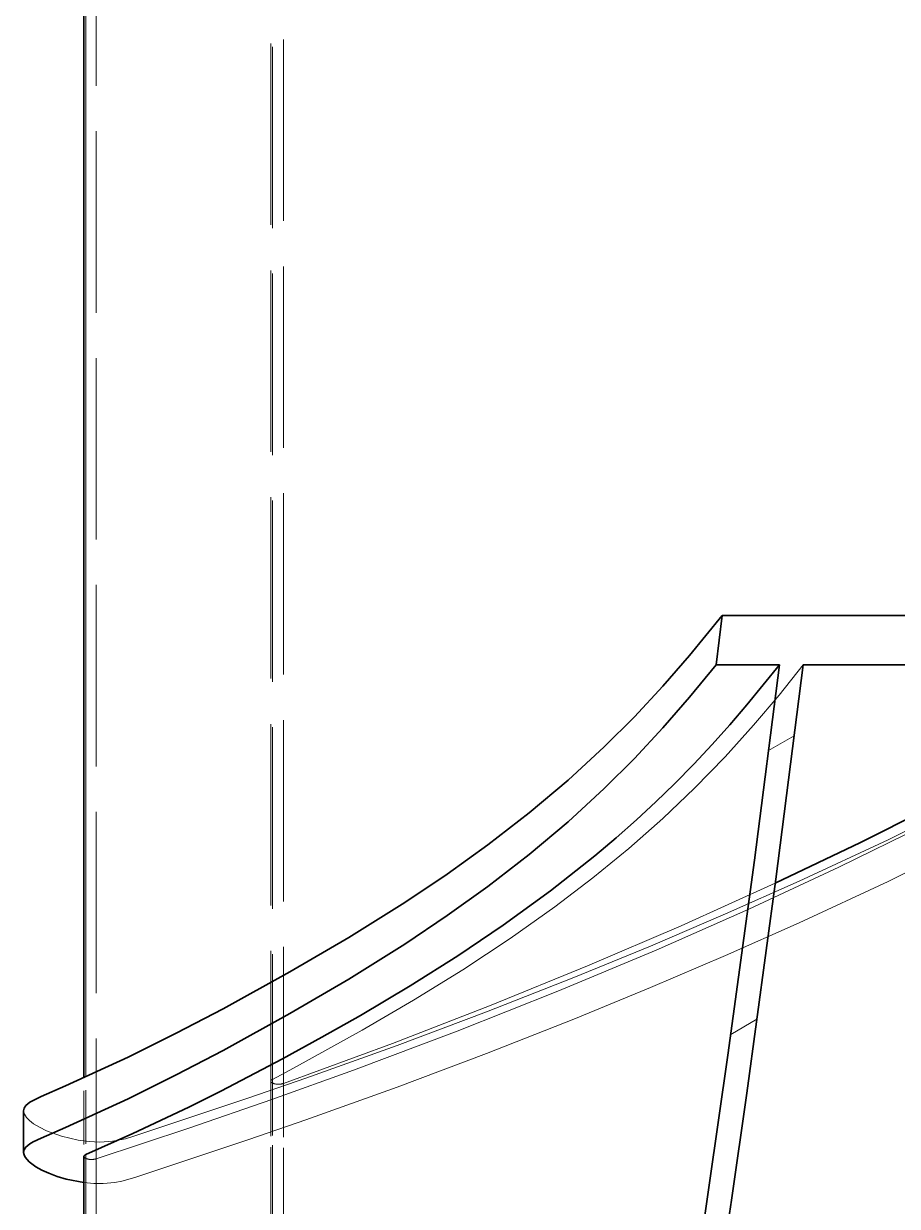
# Model space of a CAD drawing. Header units: millimetres. Extents: x 2023 to 34286, y 1728 to 24542.
# Drawn here: x 13628.4 to 13686.2, y 11067.6 to 11145.9 of the extents above; entities that cross this region are included whole.
import ezdxf

# ---------------------------------------------------------------- set-up
doc = ezdxf.new("R2010")
doc.units = ezdxf.units.MM
doc.linetypes.add('DASHED', pattern=[15, 12, -3])

# ---------------------------------------------------------------- blocks, each defined once
blk = doc.blocks.new('A$C55E021B5')
at = {"color": 7, "linetype": 'DASHED', "lineweight": 13}
for p, q in [((1304.988208062234, 385.9509767550335), (1304.988208062234, 1035.811359586456)), ((1292.613485611728, 377.0206962487719), (1292.613485611728, 1028.381170282402)), ((1293.344991788486, 376.5421044417017), (1293.344991788486, 1027.979711635999)), ((1293.446157536338, 376.7561089082446), (1293.446157536338, 1028.1593838353))]:
    blk.add_line(p, q, dxfattribs=at)
at = {"color": 7, "lineweight": 13, "ltscale": 0.2606365203857422}
blk.add_line((1305.675768936737, 875.4348101435753), (1305.675768936737, 1031.816685837141), dxfattribs=at)
at = {"color": 7, "lineweight": 35, "ltscale": 0.2608814239501953}
blk.add_line((1305.805773789165, 875.375300880085), (1305.805773789165, 1031.904118678096), dxfattribs=at)
at = {"color": 7, "lineweight": 35, "ltscale": 0.0635406494140625}
blk.add_line((1225.462317219222, 905.9397163463582), (1263.586697960141, 905.9397163463582), dxfattribs=at)
at = {"color": 7, "lineweight": 35, "ltscale": 0.005495127816988235}
blk.add_line((1263.997311877887, 902.6683090295701), (1263.586697960141, 905.9397163463582), dxfattribs=at)
at = {"color": 7, "lineweight": 35, "ltscale": 0.04218292236328125}
blk.add_line((1232.922032273127, 902.6683090295701), (1258.231779777663, 902.6683090295701), dxfattribs=at)
at = {"color": 7, "lineweight": 35, "ltscale": 0.006989288330078125}
blk.add_line((1259.803739859592, 902.6683090295701), (1263.997311877887, 902.6683090295701), dxfattribs=at)
at = {"color": 7, "lineweight": 13, "ltscale": 0.003271142831453049}
blk.add_line((1260.520597602226, 896.9938718788617), (1258.820921485763, 897.9753169620235), dxfattribs=at)
at = {"color": 7, "lineweight": 13, "ltscale": 0.003315902421336546}
blk.add_line((1263.014035740387, 878.2340343430697), (1261.291013682014, 879.2287545695726), dxfattribs=at)
at = {"color": 7, "linetype": 'DASHED', "lineweight": 13, "ltscale": 0.2415538787841797}
blk.add_line((1293.344991788486, 730.3235311818135), (1293.344991788486, 875.2558245896653), dxfattribs=at)
at = {"color": 7, "linetype": 'DASHED', "lineweight": 13, "ltscale": 0.2966709136962891}
blk.add_line((1305.675768936737, 697.4323035151756), (1305.675768936737, 875.4348101435753), dxfattribs=at)
at = {"color": 7, "linetype": 'DASHED', "lineweight": 13, "ltscale": 0.2952529907226563}
blk.add_line((1305.805773789165, 698.223547837144), (1305.805773789165, 875.375300880085), dxfattribs=at)
at = {"color": 7, "linetype": 'DASHED', "lineweight": 13, "ltscale": 0.2370201110839844}
blk.add_line((1292.613485611728, 732.7746261902212), (1292.613485611728, 874.986659613467), dxfattribs=at)
at = {"color": 7, "linetype": 'DASHED', "lineweight": 13, "ltscale": 0.2426151275634766}
blk.add_line((1293.446157536338, 729.5663902454835), (1293.446157536338, 875.1354327721347), dxfattribs=at)
at = {"color": 7, "lineweight": 35, "ltscale": 0.00458526611328125}
blk.add_line((1309.79564102109, 870.4147460088425), (1309.79564102109, 873.1659050340822), dxfattribs=at)
at = {"color": 7, "linetype": 'DASHED', "lineweight": 13, "ltscale": 0.2878299713134765}
blk.add_line((1304.988208062234, 697.306418534863), (1304.988208062234, 870.0043609729328), dxfattribs=at)
at = {"color": 7, "lineweight": 13, "ltscale": 0.28529052734375}
blk.add_line((1305.675768936737, 699.1180178430222), (1305.675768936737, 870.2922942552541), dxfattribs=at)
at = {"color": 7, "lineweight": 35, "ltscale": 0.2864715576171875}
blk.add_line((1305.805773789165, 698.2755040017946), (1305.805773789165, 870.1583984125464), dxfattribs=at)
at = {"color": 7, "linetype": 'DASHED', "lineweight": 13}
for points in [[(1302.449909094707, 871.5223049541528), (1294.890859347171, 874.0345113984367), (1291.119345335857, 875.3359332135005), (1285.080986150992, 877.5002393485338), (1279.175836163442, 879.719248229434), (1273.397944447104, 881.9934176199895), (1268.336452709729, 884.0721219682891), (1263.361020522643, 886.1977470820129), (1258.50781120731, 888.3545001180901), (1252.607696618987, 891.1033703254361), (1246.898469437365, 893.9172429590544), (1241.552706526229, 896.7086851778731), (1236.3731117891, 899.5541434975166), (1230.806249076137, 902.7502487077436), (1225.462317219222, 905.9397163463582)], [(1304.988208062234, 870.0043609729328), (1298.873402361976, 872.0279048116936), (1293.369711020947, 873.9198416254076), (1287.967185427769, 875.8577836775512), (1281.122704605092, 878.4368236023292), (1274.45492051843, 881.0886479339388), (1267.961544350008, 883.8095945638197), (1261.828428107299, 886.5133750599634), (1255.875670709051, 889.2800980463217), (1250.122498225057, 892.1118234589521), (1244.697999980752, 894.944235516974), (1239.429141348563, 897.8423366464267), (1234.265110572669, 900.8075001382094), (1231.117986063808, 902.6683090295701)], [(1258.231779777663, 902.6683090295701), (1259.829374619279, 900.6731465319463), (1261.508451375397, 898.6866815419926), (1263.398557134889, 896.5898955328448), (1265.419125510482, 894.5105045391538), (1267.522091327686, 892.510535524023), (1269.765132795888, 890.5336835689668), (1272.147334387744, 888.582466373482), (1274.668696103254, 886.6591727554624)], [(1302.449909094707, 868.771374810749), (1294.890859347171, 871.2833523733134), (1291.119345335857, 872.5847741883772), (1285.080986150992, 874.749080323294), (1279.175836163442, 876.9680892043107), (1273.397944447104, 879.2422585947497), (1268.336452709729, 881.3211918248853), (1263.361020522643, 883.4465880567732), (1258.50781120731, 885.6035699746863), (1252.607696618987, 888.3522113003128), (1246.898469437365, 891.1663128156506), (1241.552706526229, 893.9577550344693), (1236.3731117891, 896.8032133541128), (1232.019322523134, 899.2918449747667)], [(1292.613485611728, 874.986659613467), (1285.392723138662, 877.6332196641306), (1278.86684575722, 880.1612189513689), (1272.503932204781, 882.7562806009373), (1266.305813535684, 885.4145136224397), (1260.078397998572, 888.2263263198838)], [(1274.668696103254, 886.6591727554624), (1277.624475441975, 884.5642178005364), (1280.741387555478, 882.5081727487559), (1284.005699536981, 880.4903509544965), (1287.399558607241, 878.5086924820498), (1291.937368826344, 876.0038102547696), (1293.344991788486, 875.2558245896653)], [(1302.449909094707, 871.5223049541528), (1303.06514332605, 871.3327908383508), (1303.908801576108, 871.160900619725), (1304.767108260407, 871.1084866915189), (1305.465197696918, 871.1432767224323), (1306.19166847445, 871.2426114160626), (1307.281145758912, 871.5007900665805), (1308.281816911869, 871.8631099282356), (1308.749651275211, 872.0887873657339), (1309.145616758833, 872.3265955377428), (1309.41386620792, 872.5316736147797), (1309.614366649286, 872.7365228100971), (1309.749864664496, 872.955562675983), (1309.79564102109, 873.1659050340822)], [(1302.449909094707, 868.771374810749), (1303.302264852668, 868.5209781407902), (1303.767810398116, 868.4301120731106), (1304.531360024455, 868.3605320112838), (1305.153002945575, 868.3687717553985), (1305.805773789165, 868.4312564820575)]]:
    blk.add_lwpolyline(points, dxfattribs=at)
at = {"color": 7, "lineweight": 35}
for points in [[(1263.586697960141, 905.9397163463582), (1265.742306587272, 903.2814833248558), (1267.506527366568, 901.2494708601444), (1269.38793561839, 899.2275291938859), (1271.389277924187, 897.2367154500971), (1273.785212422939, 895.0440279740433), (1276.355097076492, 892.8826973022951), (1279.0980163575, 890.7563855432963), (1281.771355576566, 888.835380743054), (1284.589348082183, 886.9466482742282), (1288.294944140231, 884.6310512810305), (1292.183645624304, 882.3593995900883), (1296.607472715652, 879.9263862425287), (1299.70103888736, 878.3095653312339), (1302.890277644256, 876.7309676776931), (1307.029833561843, 874.8264423657965), (1308.638414728906, 874.1155355494993)], [(1260.078397998572, 888.2263263198838), (1254.441955223665, 890.9152295003005), (1250.189331705551, 893.0504676488054), (1246.045198152293, 895.2239290550642), (1241.994448366328, 897.437215891463), (1238.010074297301, 899.691701448668), (1232.922032273127, 902.6683090295701)], [(1274.668696103254, 802.017316310812), (1273.445094094248, 807.7794151843118), (1272.258113170377, 813.5607401274901), (1269.988063651937, 825.1904523760604), (1267.859005311489, 836.8766984249523), (1265.876889075371, 848.5576801927818), (1264.038052835138, 860.2036430479784), (1262.983365581589, 867.2696814360388), (1261.968503758064, 874.3412129869976), (1260.042692440431, 888.4980089956953), (1258.231779777663, 902.6683090295701)], [(1305.675768936737, 699.1180178430222), (1303.14479418633, 706.1817674133054), (1301.94270706478, 709.6152230319858), (1300.204578808844, 714.7169979630562), (1298.409230107194, 720.183381573559), (1296.612965878434, 725.8459168715926), (1294.96089717267, 731.2079303892388), (1293.325765718808, 736.6477637130592), (1290.115927601568, 747.6661327206821), (1287.077750821118, 758.5412217325356), (1284.459343229755, 768.337362021819), (1281.950798894031, 778.1632569427893), (1279.558068740167, 788.0182198501716), (1277.28573040395, 797.9011063351354), (1275.133783885263, 807.8103142249456), (1272.856867913375, 818.9609769028903), (1270.712245611692, 830.1816774062172), (1268.699459216659, 841.4495275566878), (1266.821255309842, 852.7173777072749), (1265.073514019008, 863.9623396795068), (1263.206296437638, 876.8488417956105), (1261.457639619694, 889.7522811636154), (1259.803739859592, 902.6683090295701)], [(1259.803739859592, 902.6683090295701), (1261.951108742607, 900.0219778608589), (1263.079495930215, 898.7063653752266), (1264.251370656406, 897.3967038160481), (1265.471310556852, 896.094366473757), (1266.743893267339, 894.7998111121415), (1267.976192784132, 893.606650380214), (1269.257930765962, 892.4215005106817), (1270.608333282391, 891.2285686604737), (1272.00954755464, 890.0452498451632), (1274.943812005789, 887.7241596891836), (1278.078576898421, 885.445641544793), (1281.083336938507, 883.4239287603705), (1284.236412373706, 881.4383792975277), (1287.521323715555, 879.4864754566515), (1290.063284791526, 878.0433758183208), (1292.664297367432, 876.6172134317749), (1296.761739037102, 874.468013494421), (1298.875233416315, 873.4144706498191), (1302.56801209446, 871.6768001573218), (1305.675768936737, 870.2922942552541)], [(1263.997311877887, 902.6683090295701), (1265.742306587272, 900.530553181452), (1267.506527366568, 898.498311835021), (1269.38793561839, 896.476599050482), (1271.389277924187, 894.4857853066933), (1273.785212422939, 892.2928689489199), (1276.355097076492, 890.1317671588913), (1279.0980163575, 888.0052265180566), (1281.771355576566, 886.0842217179306), (1284.589348082183, 884.1954892489885), (1288.294944140231, 881.8798922559072), (1292.183645624304, 879.608240564965), (1296.607472715652, 877.1752272174053), (1299.70103888736, 875.5584063061106), (1302.890277644256, 873.9798086524534), (1307.029833561843, 872.0752833405568), (1308.638414728906, 871.3643765242596)], [(1309.79564102109, 873.1659050340822), (1309.756731118061, 873.3508415142132), (1309.643663517534, 873.5245627871773), (1309.389146975343, 873.7376517266093), (1309.164842828628, 873.8692587515397), (1308.638414728906, 874.1155355494993)], [(1309.79564102109, 870.4147460088425), (1309.756731118061, 870.5999113709258), (1309.643663517534, 870.7734037619375), (1309.389146975343, 870.986492701486), (1309.164842828628, 871.1180997264164), (1308.638414728906, 871.3643765242596)], [(1305.805773789165, 868.4312564820575), (1306.978564042467, 868.6649447819509), (1307.576403258354, 868.8427859269141), (1308.136248098206, 869.0503817035642), (1308.593096135985, 869.2568330713839), (1308.990892673944, 869.4758729371533), (1309.429887932711, 869.7944763783889), (1309.703172780908, 870.1117065288418), (1309.772295079179, 870.2657439684554), (1309.79564102109, 870.4147460088425)]]:
    blk.add_lwpolyline(points, dxfattribs=at)
at = {"color": 7, "linetype": 'DASHED', "lineweight": 13}
for centre, start_param, end_param in [((1292.946279723416, 875.1354327721347), 3.672189729767194e-05, 0.648503397035766), ((1292.946279723416, 875.1354327721347), 3.983700482710723, 6.283222029076884), ((1305.305438212687, 870.1583984125464), 4.024949510794881, 6.283167490388525)]:
    blk.add_ellipse(centre, major_axis=(0.4998778128936185, -3.060868817624747e-17), ratio=0.3988187391492445, start_param=start_param, end_param=end_param, dxfattribs=at)
at = {"color": 7, "lineweight": 35}
blk.add_ellipse((1305.305438212687, 870.1583984125464), major_axis=(0.4998778128936185, -3.060868817624747e-17), ratio=0.3988187391492445, start_param=6.283167490388525, end_param=7.020071668470356, dxfattribs=at)
blk = doc.blocks.new('1')
at = {"xscale": -1}
blk.add_blockref('A$C55E021B5', (14938.20803813322, 10200.78161770743), dxfattribs=at)

msp = doc.modelspace()

# ---------------------------------------------------------------- block references
msp.add_blockref('1', (0, 0))

doc.saveas('drawing.dxf')
